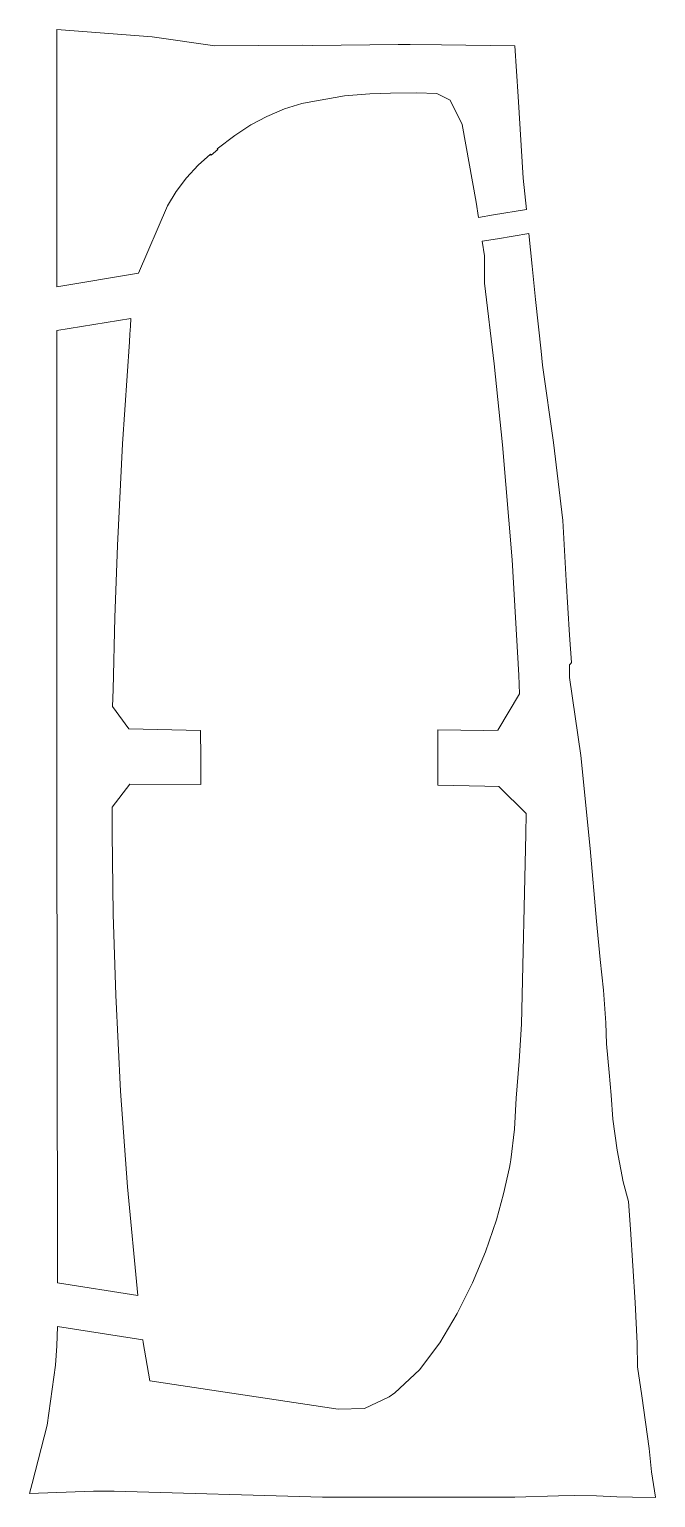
# Model space of a CAD drawing. Header units: metres. Extents: x 113427 to 113520, y 502831 to 503047.
import ezdxf

# ---------------------------------------------------------------- set-up
doc = ezdxf.new("R2010")
doc.units = ezdxf.units.M
doc.header["$MEASUREMENT"] = 0
doc.layers.add('Verplicht aanleg van water', color=7, linetype='Continuous', lineweight=0)

msp = doc.modelspace()

# ---------------------------------------------------------------- linework, layer by layer
at = {"layer": 'Verplicht aanleg van water', "flags": 128}
for points in [[(113431.276429, 503047.453104), (113445.317, 503046.357), (113454.581, 503045.012), (113467.541, 503045.147), (113469.011, 503045.081), (113481.600894, 503045.223001), (113483.374, 503045.243), (113487.999, 503045.174), (113498.764848, 503045.013385), (113499.288, 503037.573), (113500.036, 503025.501), (113500.499, 503020.914), (113495.6605, 503020.111), (113493.428, 503019.74), (113493.082, 503021.978), (113491.023, 503033.449), (113489.229, 503037.003), (113487.303, 503038.009), (113484.298862, 503038.084548), (113480.475543, 503038.057989), (113477.428964, 503037.938374), (113473.659, 503037.669), (113468.184, 503036.677), (113467.371, 503036.53), (113464.816765, 503035.717972), (113462.229965, 503034.626984), (113459.875265, 503033.370296), (113457.52, 503031.822), (113454.896, 503029.847), (113454.994, 503029.734), (113454.035, 503028.923), (113453.937, 503029.037), (113452.132833, 503027.438807), (113450.383933, 503025.54892), (113448.886675, 503023.562707), (113447.588, 503021.429), (113443.293, 503011.52), (113431.288, 503009.496), (113431.286761, 503013.561005), (113431.282, 503029.179), (113431.276429, 503047.453104)], [(113498.762, 502831.125), (113470.431, 502831.143), (113439.743, 502831.99), (113437.812, 502832.022), (113437.571, 502832.026), (113436.67, 502831.996), (113427.232713, 502831.681773), (113427.625, 502833.128), (113429.837548, 502841.744893), (113431.081936, 502850.55385), (113431.27341, 502853.407418), (113431.363, 502856.266), (113431.363004, 502856.26619), (113443.976, 502854.303), (113444.02, 502853.934), (113444.978, 502848.266), (113472.722, 502844.091), (113476.644, 502844.202), (113480.263, 502845.9), (113481.093, 502846.51), (113484.737106, 502849.886118), (113487.706, 502853.869), (113490.267804, 502858.199643), (113492.542, 502862.688), (113494.484035, 502867.280094), (113496.061, 502872.01), (113497.094058, 502875.847266), (113497.984983, 502879.720001), (113498.098913, 502880.267708), (113498.21, 502880.816), (113498.728028, 502885.371327), (113498.999, 502889.948), (113499.437029, 502895.37441), (113499.758, 502900.809), (113500.4, 502928.844), (113500.432, 502931.9), (113496.445, 502935.851), (113494.354, 502935.913), (113487.448, 502936.048), (113487.448, 502940.129), (113487.448, 502944.21), (113494.202, 502944.124), (113496.293, 502944.152), (113499.487, 502949.54), (113499.366, 502952.292999), (113498.400025, 502969.279643), (113496.952, 502986.232), (113495.758004, 502998.145965), (113494.304, 503010.031), (113494.303057, 503013.855001), (113494.303, 503014.087), (113493.974, 503016.212), (113496.2435, 503016.589), (113500.857, 503017.355), (113501.342, 503012.549), (113501.811, 503007.626), (113502.656, 503000), (113502.884, 502997.953), (113504.5, 502986.581), (113505.872, 502975.081), (113506.365, 502966.229), (113506.849, 502958.168), (113507.158, 502954.147), (113507.045, 502953.995), (113506.822, 502953.779), (113506.835, 502951.914), (113508.494, 502940.431), (113509.897, 502926.736), (113510.842, 502915.99), (113511.344, 502910.386), (113511.864, 502905.856), (113512.203, 502901.045), (113512.306, 502897.949), (113512.676, 502893.686), (113512.996, 502890.367), (113513.246, 502886.851), (113513.874, 502882.255), (113514.765, 502877.588), (113515.53, 502874.679), (113515.837, 502870.614), (113516.519, 502859.828), (113516.816, 502853.788), (113516.848, 502850.32), (113517.481, 502846.074), (113518.584, 502838.288), (113518.946, 502834.836), (113519.522, 502831.096), (113519.535438, 502831.050645), (113516.12, 502831.107), (113513.817, 502831.145), (113510.835, 502831.325), (113507.632, 502831.376), (113505.214571, 502831.307592), (113498.762, 502831.125)], [(113431.287858, 502957.357), (113431.301, 502969.558), (113431.29764, 502979.787006), (113431.29, 503003.05), (113442.194, 503004.845), (113442.115, 503003.704), (113442.041, 503002.5465), (113441.967, 503001.389), (113440.957995, 502986.384909), (113440.221, 502971.365), (113439.833015, 502960.769505), (113439.577, 502950.17), (113439.472, 502947.639), (113441.883, 502944.385), (113452.47, 502944.097), (113452.497, 502940.1375), (113452.524, 502936.178), (113442.058, 502936.21), (113439.44, 502932.809), (113439.457, 502928.965), (113439.599127, 502917.037163), (113439.962, 502905.114), (113440.676019, 502890.969689), (113441.694, 502876.844), (113443.231, 502860.862), (113431.358, 502862.699), (113431.355, 502864.975), (113431.3115, 502899.3955), (113431.267, 502934.71), (113431.265, 502936.092), (113431.27, 502940.778), (113431.287858, 502957.357)]]:
    msp.add_lwpolyline(points, dxfattribs=at)
at = {"layer": 'Verplicht aanleg van water'}
msp.add_arc((113392.501564, 502901.947673), 107.799912, 348.100609, 348.695286, dxfattribs=at)

doc.saveas('drawing.dxf')
